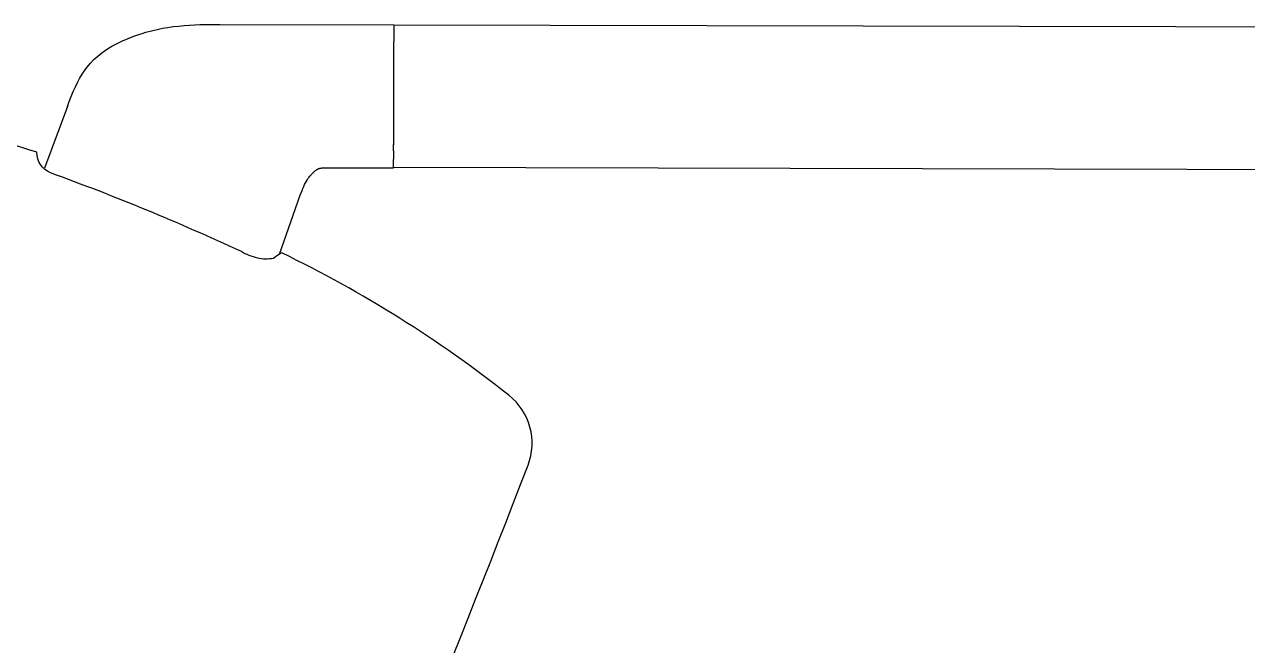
# Model space of a CAD drawing. Header units: millimetres. Extents: x -6176 to 11988, y -1403 to 10916.
# Drawn here: x -5404 to -4829, y 1413 to 1705 of the extents above; entities that cross this region are included whole.
import ezdxf

# ---------------------------------------------------------------- set-up
doc = ezdxf.new("R2010")
doc.units = ezdxf.units.MM

# ---------------------------------------------------------------- blocks, each defined once
blk = doc.blocks.new('0125')
at = {"color": 0}
blk.add_lwpolyline([(-1038.58, 682.37, 0.042689), (-1161.51, 709.95, 0.341763), (-1191.09, 692.88, -0.000152), (-1241.53, 569.87, -0.00068), (-1338.86, 333.64, 0.342009), (-1329.82, 300.57, 0.124051), (-996.46, 160.42, 0.004216), (-984.95, 158.77, 0.341388), (-955.27, 175.91, -0.00448), (-924.49, 249.09, 0.009597), (-807.59, 535.2, 0.328825), (-816.59, 568.13, 0.054684), (-923.39, 635.01, 0.045092), (-927.29, 632.45, -0.103027), (-934.72, 632.58, -0.079408), (-942.41, 635.66, 0.021578), (-1032.23, 672.67, -0.304816), (-1038.58, 682.37, -1.28594)], format="xyb", dxfattribs=at)
for points, knots in [([(-989.05, 738.24), (-989.05, 738.24), (-987.4, 738.73), (-987.4, 738.73), (-987.4, 738.73), (-987.4, 738.73), (-984.67, 739.46), (-984.67, 739.46), (-984.67, 739.46), (-984.67, 739.46), (-982, 740.08), (-982, 740.08), (-982, 740.08), (-982, 740.08), (-979.42, 740.61), (-979.42, 740.61), (-979.42, 740.61), (-979.42, 740.61), (-976.91, 741.04), (-976.91, 741.04), (-976.91, 741.04), (-976.91, 741.04), (-974.41, 741.4), (-974.41, 741.4), (-974.41, 741.4), (-974.41, 741.4), (-971.88, 741.7), (-971.88, 741.7), (-971.88, 741.7), (-971.88, 741.7), (-969.34, 741.94), (-969.34, 741.94), (-969.34, 741.94), (-969.34, 741.94), (-966.83, 742.12), (-966.83, 742.12), (-966.83, 742.12), (-966.83, 742.12), (-964.36, 742.25), (-964.36, 742.25), (-964.36, 742.25), (-964.36, 742.25), (-961.94, 742.34), (-961.94, 742.34), (-961.94, 742.34), (-961.94, 742.34), (-959.56, 742.39), (-959.56, 742.39), (-959.56, 742.39), (-959.56, 742.39), (-957.19, 742.41), (-957.19, 742.41), (-957.19, 742.41), (-957.19, 742.41), (-954.83, 742.42), (-954.83, 742.42), (-954.83, 742.42), (-954.83, 742.42), (-952.46, 742.42), (-952.46, 742.42)], [0, 0, 0, 0, 0.066667, 0.066667, 0.066667, 0.066667, 0.133333, 0.133333, 0.133333, 0.133333, 0.2, 0.2, 0.2, 0.2, 0.266667, 0.266667, 0.266667, 0.266667, 0.333333, 0.333333, 0.333333, 0.333333, 0.4, 0.4, 0.4, 0.4, 0.466667, 0.466667, 0.466667, 0.466667, 0.533333, 0.533333, 0.533333, 0.533333, 0.6, 0.6, 0.6, 0.6, 0.666667, 0.666667, 0.666667, 0.666667, 0.733333, 0.733333, 0.733333, 0.733333, 0.8, 0.8, 0.8, 0.8, 0.866667, 0.866667, 0.866667, 0.866667, 0.933333, 0.933333, 0.933333, 0.933333, 1, 1, 1, 1]), ([(-1018.49, 717.03), (-1018.49, 717.03), (-1018.08, 717.75), (-1018.08, 717.75), (-1018.08, 717.75), (-1018.08, 717.75), (-1016.6, 720.07), (-1016.6, 720.07), (-1016.6, 720.07), (-1016.6, 720.07), (-1015.02, 722.24), (-1015.02, 722.24), (-1015.02, 722.24), (-1015.02, 722.24), (-1013.4, 724.16), (-1013.4, 724.16), (-1013.4, 724.16), (-1013.4, 724.16), (-1011.74, 725.9), (-1011.74, 725.9), (-1011.74, 725.9), (-1011.74, 725.9), (-1009.97, 727.51), (-1009.97, 727.51), (-1009.97, 727.51), (-1009.97, 727.51), (-1008.02, 729.08), (-1008.02, 729.08), (-1008.02, 729.08), (-1008.02, 729.08), (-1005.79, 730.65), (-1005.79, 730.65), (-1005.79, 730.65), (-1005.79, 730.65), (-1003.36, 732.15), (-1003.36, 732.15), (-1003.36, 732.15), (-1003.36, 732.15), (-1000.88, 733.5), (-1000.88, 733.5), (-1000.88, 733.5), (-1000.88, 733.5), (-998.35, 734.74), (-998.35, 734.74), (-998.35, 734.74), (-998.35, 734.74), (-995.69, 735.88), (-995.69, 735.88), (-995.69, 735.88), (-995.69, 735.88), (-992.95, 736.94), (-992.95, 736.94), (-992.95, 736.94), (-992.95, 736.94), (-990.17, 737.89), (-990.17, 737.89), (-990.17, 737.89), (-990.17, 737.89), (-989.05, 738.24), (-989.05, 738.24)], [0, 0, 0, 0, 0.066667, 0.066667, 0.066667, 0.066667, 0.133333, 0.133333, 0.133333, 0.133333, 0.2, 0.2, 0.2, 0.2, 0.266667, 0.266667, 0.266667, 0.266667, 0.333333, 0.333333, 0.333333, 0.333333, 0.4, 0.4, 0.4, 0.4, 0.466667, 0.466667, 0.466667, 0.466667, 0.533333, 0.533333, 0.533333, 0.533333, 0.6, 0.6, 0.6, 0.6, 0.666667, 0.666667, 0.666667, 0.666667, 0.733333, 0.733333, 0.733333, 0.733333, 0.8, 0.8, 0.8, 0.8, 0.866667, 0.866667, 0.866667, 0.866667, 0.933333, 0.933333, 0.933333, 0.933333, 1, 1, 1, 1]), ([(-870.68, 732.47), (-870.68, 732.47), (-870.69, 733.14), (-870.69, 733.14), (-870.69, 733.14), (-870.69, 733.14), (-870.68, 733.94), (-870.68, 733.94), (-870.68, 733.94), (-870.68, 733.94), (-870.66, 734.47), (-870.66, 734.47)], [0, 0, 0, 0, 0.333333, 0.333333, 0.333333, 0.333333, 0.666667, 0.666667, 0.666667, 0.666667, 1, 1, 1, 1]), ([(-870.68, 731.36), (-870.68, 731.36), (-870.68, 732.11), (-870.68, 732.11), (-870.68, 732.11), (-870.68, 732.11), (-870.68, 732.47), (-870.68, 732.47)], [0, 0, 0, 0, 0.5, 0.5, 0.5, 0.5, 1, 1, 1, 1]), ([(-1024.22, 703.9), (-1024.22, 703.9), (-1023.34, 706.24), (-1023.34, 706.24), (-1023.34, 706.24), (-1023.34, 706.24), (-1022.44, 708.58), (-1022.44, 708.58), (-1022.44, 708.58), (-1022.44, 708.58), (-1021.49, 710.9), (-1021.49, 710.9), (-1021.49, 710.9), (-1021.49, 710.9), (-1020.47, 713.18), (-1020.47, 713.18), (-1020.47, 713.18), (-1020.47, 713.18), (-1019.36, 715.44), (-1019.36, 715.44), (-1019.36, 715.44), (-1019.36, 715.44), (-1018.49, 717.03), (-1018.49, 717.03)], [0, 0, 0, 0, 0.166667, 0.166667, 0.166667, 0.166667, 0.333333, 0.333333, 0.333333, 0.333333, 0.5, 0.5, 0.5, 0.5, 0.666667, 0.666667, 0.666667, 0.666667, 0.833333, 0.833333, 0.833333, 0.833333, 1, 1, 1, 1]), ([(-870.77, 682.81), (-870.77, 682.81), (-870.79, 683.04), (-870.79, 683.04), (-870.79, 683.04), (-870.79, 683.04), (-870.8, 683.34), (-870.8, 683.34), (-870.8, 683.34), (-870.8, 683.34), (-870.81, 684.14), (-870.81, 684.14), (-870.81, 684.14), (-870.81, 684.14), (-870.8, 684.81), (-870.8, 684.81)], [0, 0, 0, 0, 0.25, 0.25, 0.25, 0.25, 0.5, 0.5, 0.5, 0.5, 0.75, 0.75, 0.75, 0.75, 1, 1, 1, 1]), ([(-870.8, 684.81), (-870.8, 684.81), (-870.79, 685.17), (-870.79, 685.17), (-870.79, 685.17), (-870.79, 685.17), (-870.78, 685.92), (-870.78, 685.92)], [0, 0, 0, 0, 0.5, 0.5, 0.5, 0.5, 1, 1, 1, 1]), ([(-870.77, 685.68), (-870.77, 685.68), (-870.78, 685.89), (-870.78, 685.89), (-870.78, 685.89), (-870.78, 685.89), (-870.78, 685.92), (-870.78, 685.92)], [0, 0, 0, 0, 0.5, 0.5, 0.5, 0.5, 1, 1, 1, 1]), ([(-914.67, 662.2), (-914.67, 662.2), (-914.25, 663.32), (-914.25, 663.32), (-914.25, 663.32), (-914.25, 663.32), (-913.85, 664.38), (-913.85, 664.38), (-913.85, 664.38), (-913.85, 664.38), (-913.45, 665.38), (-913.45, 665.38), (-913.45, 665.38), (-913.45, 665.38), (-913.05, 666.32), (-913.05, 666.32), (-913.05, 666.32), (-913.05, 666.32), (-912.64, 667.2), (-912.64, 667.2), (-912.64, 667.2), (-912.64, 667.2), (-912.22, 668.03), (-912.22, 668.03), (-912.22, 668.03), (-912.22, 668.03), (-911.79, 668.8), (-911.79, 668.8), (-911.79, 668.8), (-911.79, 668.8), (-911.36, 669.5), (-911.36, 669.5), (-911.36, 669.5), (-911.36, 669.5), (-910.95, 670.11), (-910.95, 670.11), (-910.95, 670.11), (-910.95, 670.11), (-910.57, 670.63), (-910.57, 670.63), (-910.57, 670.63), (-910.57, 670.63), (-910.22, 671.07), (-910.22, 671.07), (-910.22, 671.07), (-910.22, 671.07), (-909.91, 671.46), (-909.91, 671.46), (-909.91, 671.46), (-909.91, 671.46), (-909.61, 671.8), (-909.61, 671.8), (-909.61, 671.8), (-909.61, 671.8), (-909.33, 672.1), (-909.33, 672.1), (-909.33, 672.1), (-909.33, 672.1), (-909.07, 672.38), (-909.07, 672.38), (-909.07, 672.38), (-909.07, 672.38), (-908.81, 672.64), (-908.81, 672.64), (-908.81, 672.64), (-908.81, 672.64), (-908.55, 672.88), (-908.55, 672.88), (-908.55, 672.88), (-908.55, 672.88), (-908.31, 673.11), (-908.31, 673.11), (-908.31, 673.11), (-908.31, 673.11), (-908.07, 673.31), (-908.07, 673.31), (-908.07, 673.31), (-908.07, 673.31), (-907.86, 673.49), (-907.86, 673.49), (-907.86, 673.49), (-907.86, 673.49), (-907.67, 673.65), (-907.67, 673.65), (-907.67, 673.65), (-907.67, 673.65), (-907.49, 673.78), (-907.49, 673.78), (-907.49, 673.78), (-907.49, 673.78), (-907.34, 673.9), (-907.34, 673.9), (-907.34, 673.9), (-907.34, 673.9), (-907.19, 674), (-907.19, 674), (-907.19, 674), (-907.19, 674), (-907.04, 674.1), (-907.04, 674.1), (-907.04, 674.1), (-907.04, 674.1), (-906.91, 674.18), (-906.91, 674.18), (-906.91, 674.18), (-906.91, 674.18), (-906.79, 674.26), (-906.79, 674.26), (-906.79, 674.26), (-906.79, 674.26), (-906.68, 674.33), (-906.68, 674.33), (-906.68, 674.33), (-906.68, 674.33), (-906.57, 674.39), (-906.57, 674.39), (-906.57, 674.39), (-906.57, 674.39), (-906.45, 674.45), (-906.45, 674.45), (-906.45, 674.45), (-906.45, 674.45), (-906.33, 674.51), (-906.33, 674.51), (-906.33, 674.51), (-906.33, 674.51), (-906.22, 674.56), (-906.22, 674.56), (-906.22, 674.56), (-906.22, 674.56), (-906.1, 674.61), (-906.1, 674.61), (-906.1, 674.61), (-906.1, 674.61), (-905.98, 674.66), (-905.98, 674.66), (-905.98, 674.66), (-905.98, 674.66), (-905.86, 674.7), (-905.86, 674.7), (-905.86, 674.7), (-905.86, 674.7), (-905.74, 674.74), (-905.74, 674.74), (-905.74, 674.74), (-905.74, 674.74), (-905.62, 674.77), (-905.62, 674.77), (-905.62, 674.77), (-905.62, 674.77), (-905.49, 674.81), (-905.49, 674.81), (-905.49, 674.81), (-905.49, 674.81), (-905.35, 674.84), (-905.35, 674.84), (-905.35, 674.84), (-905.35, 674.84), (-905.2, 674.87), (-905.2, 674.87), (-905.2, 674.87), (-905.2, 674.87), (-905.03, 674.9), (-905.03, 674.9), (-905.03, 674.9), (-905.03, 674.9), (-904.84, 674.94), (-904.84, 674.94), (-904.84, 674.94), (-904.84, 674.94), (-904.62, 674.97), (-904.62, 674.97), (-904.62, 674.97), (-904.62, 674.97), (-904.38, 674.99), (-904.38, 674.99), (-904.38, 674.99), (-904.38, 674.99), (-904.12, 675.02), (-904.12, 675.02), (-904.12, 675.02), (-904.12, 675.02), (-903.83, 675.04), (-903.83, 675.04), (-903.83, 675.04), (-903.83, 675.04), (-903.52, 675.06), (-903.52, 675.06), (-903.52, 675.06), (-903.52, 675.06), (-903.17, 675.08), (-903.17, 675.08), (-903.17, 675.08), (-903.17, 675.08), (-902.77, 675.09), (-902.77, 675.09), (-902.77, 675.09), (-902.77, 675.09), (-902.31, 675.1), (-902.31, 675.1), (-902.31, 675.1), (-902.31, 675.1), (-901.81, 675.1), (-901.81, 675.1), (-901.81, 675.1), (-901.81, 675.1), (-901.3, 675.1), (-901.3, 675.1), (-901.3, 675.1), (-901.3, 675.1), (-900.79, 675.1), (-900.79, 675.1)], [0, 0, 0, 0, 0.018868, 0.018868, 0.018868, 0.018868, 0.037736, 0.037736, 0.037736, 0.037736, 0.056604, 0.056604, 0.056604, 0.056604, 0.075472, 0.075472, 0.075472, 0.075472, 0.09434, 0.09434, 0.09434, 0.09434, 0.113208, 0.113208, 0.113208, 0.113208, 0.132075, 0.132075, 0.132075, 0.132075, 0.150943, 0.150943, 0.150943, 0.150943, 0.169811, 0.169811, 0.169811, 0.169811, 0.188679, 0.188679, 0.188679, 0.188679, 0.207547, 0.207547, 0.207547, 0.207547, 0.226415, 0.226415, 0.226415, 0.226415, 0.245283, 0.245283, 0.245283, 0.245283, 0.264151, 0.264151, 0.264151, 0.264151, 0.283019, 0.283019, 0.283019, 0.283019, 0.301887, 0.301887, 0.301887, 0.301887, 0.320755, 0.320755, 0.320755, 0.320755, 0.339623, 0.339623, 0.339623, 0.339623, 0.358491, 0.358491, 0.358491, 0.358491, 0.377358, 0.377358, 0.377358, 0.377359, 0.396226, 0.396226, 0.396226, 0.396226, 0.415094, 0.415094, 0.415094, 0.415094, 0.433962, 0.433962, 0.433962, 0.433962, 0.45283, 0.45283, 0.45283, 0.45283, 0.471698, 0.471698, 0.471698, 0.471698, 0.490566, 0.490566, 0.490566, 0.490566, 0.509434, 0.509434, 0.509434, 0.509434, 0.528302, 0.528302, 0.528302, 0.528302, 0.54717, 0.54717, 0.54717, 0.54717, 0.566038, 0.566038, 0.566038, 0.566038, 0.584906, 0.584906, 0.584906, 0.584906, 0.603774, 0.603774, 0.603774, 0.603774, 0.622642, 0.622642, 0.622642, 0.622642, 0.641509, 0.641509, 0.641509, 0.641509, 0.660377, 0.660377, 0.660377, 0.660377, 0.679245, 0.679245, 0.679245, 0.679245, 0.698113, 0.698113, 0.698113, 0.698113, 0.716981, 0.716981, 0.716981, 0.716981, 0.735849, 0.735849, 0.735849, 0.735849, 0.754717, 0.754717, 0.754717, 0.754717, 0.773585, 0.773585, 0.773585, 0.773585, 0.792453, 0.792453, 0.792453, 0.792453, 0.811321, 0.811321, 0.811321, 0.811321, 0.830189, 0.830189, 0.830189, 0.830189, 0.849057, 0.849057, 0.849057, 0.849057, 0.867925, 0.867925, 0.867925, 0.867925, 0.886792, 0.886792, 0.886792, 0.886792, 0.90566, 0.90566, 0.90566, 0.90566, 0.924528, 0.924528, 0.924528, 0.924528, 0.943396, 0.943396, 0.943396, 0.943396, 0.962264, 0.962264, 0.962264, 0.962264, 0.981132, 0.981132, 0.981132, 0.981132, 1, 1, 1, 1])]:
    blk.add_open_spline(points, degree=3, knots=knots, dxfattribs=at)
for points in [[(-952.46, 742.42), (-952.46, 742.42), (-870.65, 742.24), (-870.65, 742.24)], [(-870.65, 742.24), (-870.65, 742.24), (-870.66, 734.47), (-870.66, 734.47)], [(-870.65, 742.25), (-870.65, 742.25), (159.35, 740.07), (159.35, 740.07)], [(-870.74, 700.12), (-870.74, 700.12), (-870.67, 730.92), (-870.67, 730.92)], [(-870.67, 730.92), (-870.67, 730.92), (-870.68, 731.36), (-870.68, 731.36)], [(-1024.22, 703.9), (-1024.22, 703.9), (-1035, 674.83), (-1035, 674.83)], [(-870.77, 686.36), (-870.77, 686.36), (-870.74, 700.12), (-870.74, 700.12)], [(-870.78, 685.92), (-870.78, 685.92), (-870.77, 686.36), (-870.77, 686.36)], [(-870.79, 675.14), (-870.79, 675.14), (-870.77, 682.81), (-870.77, 682.81)], [(-900.79, 675.1), (-900.79, 675.1), (-870.79, 675.04), (-870.79, 675.04)], [(-870.63, 675.3), (-870.63, 675.3), (123.75, 672.89), (123.75, 672.89)], [(-924.44, 634.43), (-924.44, 634.43), (-914.67, 662.2), (-914.67, 662.2)]]:
    blk.add_open_spline(points, degree=3, dxfattribs=at)

msp = doc.modelspace()

# ---------------------------------------------------------------- block references
at = {"color": 0}
msp.add_blockref('0125', (-4359.77, 962.87), dxfattribs=at)

doc.saveas('drawing.dxf')
